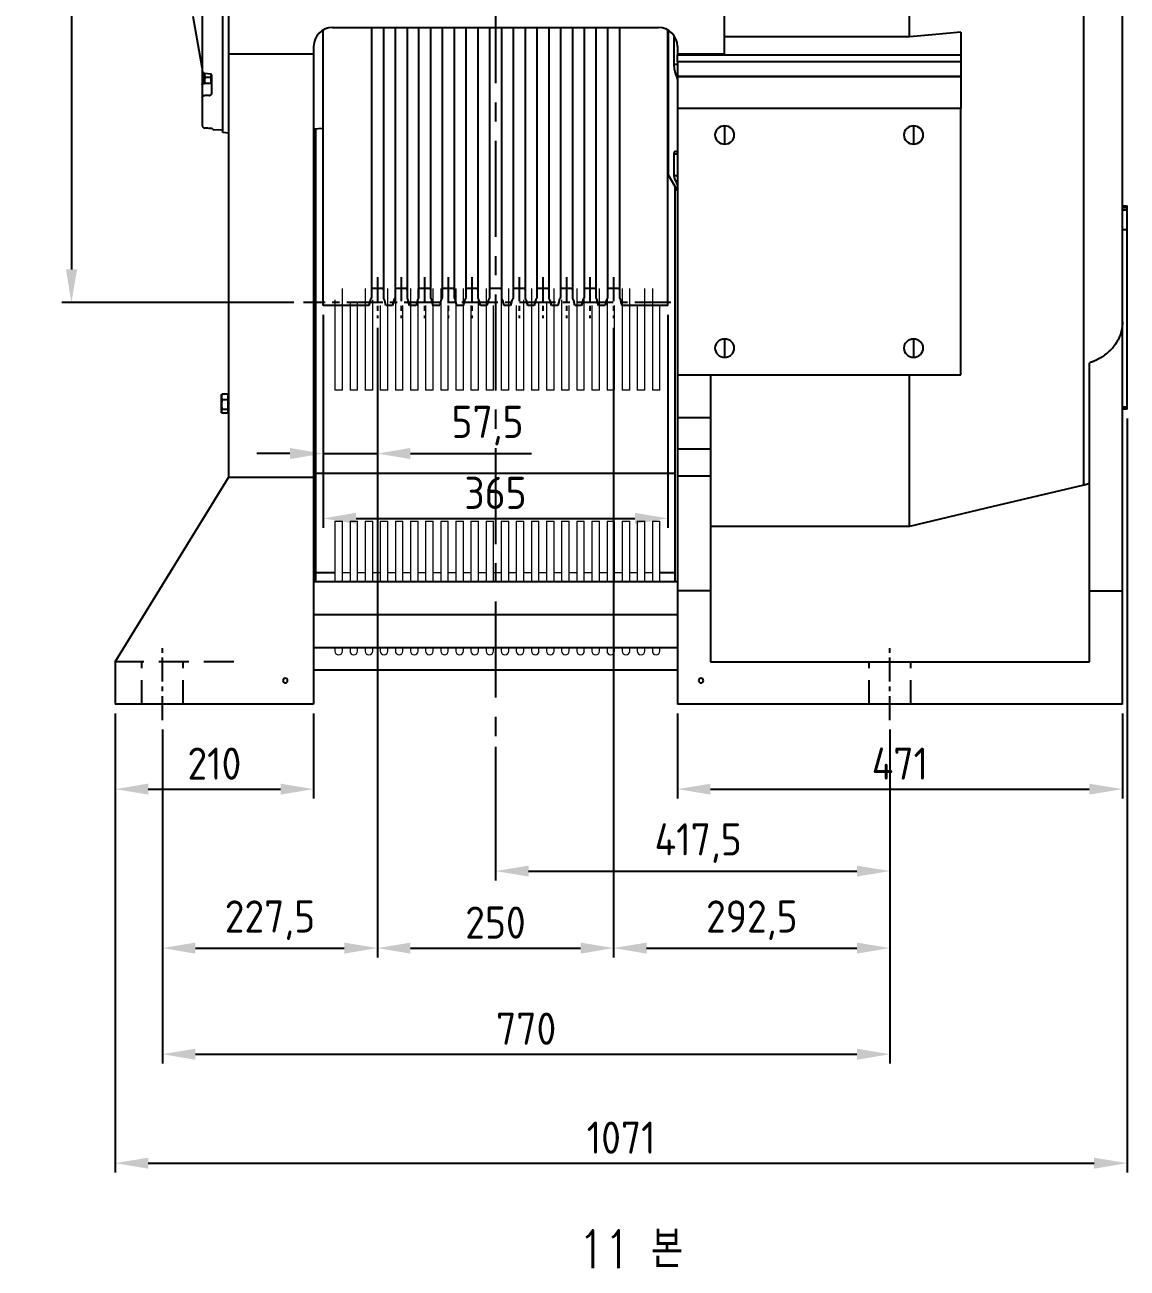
# Model space of a CAD drawing. Header units: millimetres. Extents: x -13 to 15102, y -1400 to 6249.
# Drawn here: x 13862 to 15028, y 342 to 1658 of the extents above; entities that cross this region are included whole.
import ezdxf

# ---------------------------------------------------------------- set-up
doc = ezdxf.new("R2010")
doc.units = ezdxf.units.MM
doc.header["$LTSCALE"] = 2
for name, pattern in [('CENTER', [10.16, 6.35, -1.27, 1.27, -1.27]), ('CENTER8', [6.35, 3.96875, -0.79375, 0.79375, -0.79375]), ('DASHED', [0.75, 0.5, -0.25]), ('HIDDEN2', [4.7625, 3.175, -1.5875])]:
    doc.linetypes.add(name, pattern=pattern)
for name, color, linetype in [('1轮廓实线层', 7, 'Continuous'), ('3中心线层', 1, 'CENTER8'), ('4虚线层', 6, 'DASHED')]:
    doc.layers.add(name, color=color, linetype=linetype)
doc.styles.add('ROMANS', font='romans.shx', dxfattribs={"width": 0.8, "height": 3})
doc.styles.get("Standard").update_dxf_attribs({"font": 'isocp.shx', "height": 34, "bigfont": 'whgtxt.shx'})
doc.dimstyles.new('ISO-25', dxfattribs={"dimtxt": 34, "dimasz": 35, "dimexe": 10, "dimexo": 10, "dimgap": 10, "dimtad": 1, "dimdec": 4, "dimtxsty": 'Standard', "dimcen": 2.5, "dimclrd": 3, "dimclre": 3, "dimclrt": 2, "dimadec": 1, "dimazin": 2, "dimtfac": 1, "dimtdec": 4, "dimtmove": 0, "dimatfit": 3, "dimfxl": 1, "dimarcsym": 0})

# ---------------------------------------------------------------- blocks, each defined once
blk = doc.blocks.new('*D4869')
at = {"color": 3, "lineweight": -2}
for p, q in [((14552.2, 929.1), (14552.2, 839.2)), ((15023.2, 929.1), (15023.2, 839.2)), ((14587.2, 849.2), (14988.2, 849.2))]:
    blk.add_line(p, q, dxfattribs=at)
at = {"color": 3}
for points in [[(14587.2, 855), (14587.2, 843.4), (14552.2, 849.2)], [(14988.2, 843.4), (14988.2, 855), (15023.2, 849.2)]]:
    blk.add_solid(points, dxfattribs=at)
at = {"layer": 'Defpoints', "color": 0}
for p in [(14552.2, 939.1), (15023.2, 939.1), (15023.2, 849.2)]:
    blk.add_point(p, dxfattribs=at)
at = {"color": 2, "insert": (14787.7, 876.2), "char_height": 34, "attachment_point": 5}
blk.add_mtext('471', dxfattribs=at)
blk = doc.blocks.new('*D4870')
at = {"color": 3, "lineweight": -2}
for p, q in [((14777.2, 912.3), (14777.2, 752.5)), ((14359.7, 894), (14359.7, 752.5)), ((14394.7, 762.5), (14742.2, 762.5))]:
    blk.add_line(p, q, dxfattribs=at)
at = {"color": 3}
for points in [[(14394.7, 768.3), (14394.7, 756.7), (14359.7, 762.5)], [(14742.2, 756.7), (14742.2, 768.3), (14777.2, 762.5)]]:
    blk.add_solid(points, dxfattribs=at)
at = {"layer": 'Defpoints', "color": 0}
for p in [(14777.2, 922.3), (14359.7, 904), (14777.2, 762.5)]:
    blk.add_point(p, dxfattribs=at)
at = {"color": 2, "insert": (14574.2, 792.1), "char_height": 34, "attachment_point": 5}
blk.add_mtext('417,5', dxfattribs=at)
blk = doc.blocks.new('*D4871')
at = {"color": 3, "lineweight": -2}
for p, q in [((13957.2, 929.1), (13957.2, 839.2)), ((14167.2, 929.1), (14167.2, 839.2)), ((13992.2, 849.2), (14132.2, 849.2))]:
    blk.add_line(p, q, dxfattribs=at)
at = {"color": 3}
for points in [[(13992.2, 855), (13992.2, 843.4), (13957.2, 849.2)], [(14132.2, 843.4), (14132.2, 855), (14167.2, 849.2)]]:
    blk.add_solid(points, dxfattribs=at)
at = {"layer": 'Defpoints', "color": 0}
for p in [(13957.2, 939.1), (14167.2, 939.1), (14167.2, 849.2)]:
    blk.add_point(p, dxfattribs=at)
at = {"color": 2, "insert": (14062.2, 876.2), "char_height": 34, "attachment_point": 5}
blk.add_mtext('210', dxfattribs=at)
blk = doc.blocks.new('*D4872')
at = {"color": 3, "lineweight": -2}
for p, q in [((14007.2, 912.3), (14007.2, 558.7)), ((14777.2, 912.3), (14777.2, 558.7)), ((14042.2, 568.7), (14742.2, 568.7))]:
    blk.add_line(p, q, dxfattribs=at)
at = {"color": 3}
for points in [[(14042.2, 574.5), (14042.2, 562.8), (14007.2, 568.7)], [(14742.2, 562.8), (14742.2, 574.5), (14777.2, 568.7)]]:
    blk.add_solid(points, dxfattribs=at)
at = {"layer": 'Defpoints', "color": 0}
for p in [(14007.2, 922.3), (14777.2, 922.3), (14777.2, 568.7)]:
    blk.add_point(p, dxfattribs=at)
at = {"color": 2, "insert": (14392.2, 595.7), "char_height": 34, "attachment_point": 5}
blk.add_mtext('770', dxfattribs=at)
blk = doc.blocks.new('*D4873')
at = {"color": 3, "lineweight": -2}
for p, q in [((15028.2, 1241.3), (15028.2, 443.4)), ((13957.2, 929.1), (13957.2, 443.4)), ((13992.2, 453.4), (14993.2, 453.4))]:
    blk.add_line(p, q, dxfattribs=at)
at = {"color": 3}
for points in [[(13992.2, 459.2), (13992.2, 447.5), (13957.2, 453.4)], [(14993.2, 447.5), (14993.2, 459.2), (15028.2, 453.4)]]:
    blk.add_solid(points, dxfattribs=at)
at = {"layer": 'Defpoints', "color": 0}
for p in [(15028.2, 1251.3), (13957.2, 939.1), (15028.2, 453.4)]:
    blk.add_point(p, dxfattribs=at)
at = {"color": 2, "insert": (14492.7, 480.4), "char_height": 34, "attachment_point": 5}
blk.add_mtext('1071', dxfattribs=at)
blk = doc.blocks.new('*D4874')
at = {"color": 3, "lineweight": -2}
for p, q in [((14146.3, 2114.1), (13900.9, 2114.1)), ((13910.9, 2079.1), (13910.9, 1399.1)), ((14146.3, 1364.1), (13900.9, 1364.1))]:
    blk.add_line(p, q, dxfattribs=at)
at = {"color": 3}
for points in [[(13916.8, 2079.1), (13905.1, 2079.1), (13910.9, 2114.1)], [(13905.1, 1399.1), (13916.8, 1399.1), (13910.9, 1364.1)]]:
    blk.add_solid(points, dxfattribs=at)
at = {"layer": 'Defpoints', "color": 0}
for p in [(14156.3, 2114.1), (13910.9, 1364.1), (14156.3, 1364.1)]:
    blk.add_point(p, dxfattribs=at)
at = {"color": 2, "insert": (13883.9, 1739.1), "char_height": 34, "attachment_point": 5, "rotation": 90}
blk.add_mtext('%%c750', dxfattribs=at)
blk = doc.blocks.new('*D4875')
at = {"color": 3, "lineweight": -2}
for p, q in [((14177.2, 1351.1), (14177.2, 1125.7)), ((14542.2, 1351.1), (14542.2, 1125.7)), ((14212.2, 1135.7), (14507.2, 1135.7))]:
    blk.add_line(p, q, dxfattribs=at)
at = {"color": 3}
for points in [[(14212.2, 1141.6), (14212.2, 1129.9), (14177.2, 1135.7)], [(14507.2, 1129.9), (14507.2, 1141.6), (14542.2, 1135.7)]]:
    blk.add_solid(points, dxfattribs=at)
at = {"layer": 'Defpoints', "color": 0}
for p in [(14177.2, 1361.1), (14542.2, 1361.1), (14542.2, 1135.7)]:
    blk.add_point(p, dxfattribs=at)
at = {"color": 2, "insert": (14359.7, 1162.7), "char_height": 34, "attachment_point": 5}
blk.add_mtext('365', dxfattribs=at)
blk = doc.blocks.new('*D4876')
at = {"color": 3, "lineweight": -2}
for p, q in [((14177.2, 1351.1), (14177.2, 1194.3)), ((14234.7, 1337.5), (14234.7, 1194.3)), ((14142.2, 1204.3), (14107.2, 1204.3)), ((14177.2, 1204.3), (14234.7, 1204.3)), ((14269.7, 1204.3), (14397.8, 1204.3))]:
    blk.add_line(p, q, dxfattribs=at)
at = {"color": 3}
for points in [[(14142.2, 1198.5), (14142.2, 1210.2), (14177.2, 1204.3)], [(14269.7, 1210.2), (14269.7, 1198.5), (14234.7, 1204.3)]]:
    blk.add_solid(points, dxfattribs=at)
at = {"layer": 'Defpoints', "color": 0}
for p in [(14177.2, 1361.1), (14234.7, 1347.5), (14234.7, 1204.3)]:
    blk.add_point(p, dxfattribs=at)
at = {"color": 2, "insert": (14351.3, 1233.9), "char_height": 34, "attachment_point": 5}
blk.add_mtext('57,5', dxfattribs=at)
blk = doc.blocks.new('*D4877')
at = {"color": 3, "lineweight": -2}
for p, q in [((14234.7, 1337.5), (14234.7, 671)), ((14007.2, 912.3), (14007.2, 671)), ((14042.2, 681), (14199.7, 681))]:
    blk.add_line(p, q, dxfattribs=at)
at = {"color": 3}
for points in [[(14042.2, 686.8), (14042.2, 675.1), (14007.2, 681)], [(14199.7, 675.1), (14199.7, 686.8), (14234.7, 681)]]:
    blk.add_solid(points, dxfattribs=at)
at = {"layer": 'Defpoints', "color": 0}
for p in [(14234.7, 1347.5), (14007.2, 922.3), (14234.7, 681)]:
    blk.add_point(p, dxfattribs=at)
at = {"color": 2, "insert": (14121, 710.5), "char_height": 34, "attachment_point": 5}
blk.add_mtext('227,5', dxfattribs=at)
blk = doc.blocks.new('*D4878')
at = {"color": 3, "lineweight": -2}
for p, q in [((14234.7, 1337.5), (14234.7, 671)), ((14484.7, 1337.5), (14484.7, 671)), ((14269.7, 681), (14449.7, 681))]:
    blk.add_line(p, q, dxfattribs=at)
at = {"color": 3}
for points in [[(14269.7, 686.8), (14269.7, 675.1), (14234.7, 681)], [(14449.7, 675.1), (14449.7, 686.8), (14484.7, 681)]]:
    blk.add_solid(points, dxfattribs=at)
at = {"layer": 'Defpoints', "color": 0}
for p in [(14234.7, 1347.5), (14484.7, 1347.5), (14484.7, 681)]:
    blk.add_point(p, dxfattribs=at)
at = {"color": 2, "insert": (14359.7, 708), "char_height": 34, "attachment_point": 5}
blk.add_mtext('250', dxfattribs=at)
blk = doc.blocks.new('*D4879')
at = {"color": 3, "lineweight": -2}
for p, q in [((14484.7, 1337.5), (14484.7, 671)), ((14777.2, 912.3), (14777.2, 671)), ((14519.7, 681), (14742.2, 681))]:
    blk.add_line(p, q, dxfattribs=at)
at = {"color": 3}
for points in [[(14519.7, 686.8), (14519.7, 675.1), (14484.7, 681)], [(14742.2, 675.1), (14742.2, 686.8), (14777.2, 681)]]:
    blk.add_solid(points, dxfattribs=at)
at = {"layer": 'Defpoints', "color": 0}
for p in [(14484.7, 1347.5), (14777.2, 922.3), (14777.2, 681)]:
    blk.add_point(p, dxfattribs=at)
at = {"color": 2, "insert": (14631, 710.5), "char_height": 34, "attachment_point": 5}
blk.add_mtext('292,5', dxfattribs=at)

msp = doc.modelspace()

# ---------------------------------------------------------------- linework, layer by layer
at = {"color": 1, "linetype": 'CENTER', "ltscale": 2}
for p, q in [((14234.74038, 1390.94916), (14234.74038, 1347.48528)), ((14259.74038, 1390.94916), (14259.74038, 1347.48528)), ((14284.74039, 1390.94916), (14284.74039, 1347.48528)), ((14309.74036, 1390.94916), (14309.74036, 1347.48528)), ((14334.74037, 1390.94916), (14334.74037, 1347.48528)), ((14384.74038, 1390.94916), (14384.74038, 1347.48528)), ((14409.74039, 1390.94916), (14409.74039, 1347.48528)), ((14434.74036, 1390.94916), (14434.74036, 1347.48528)), ((14459.74037, 1390.94916), (14459.74037, 1347.48528)), ((14484.74038, 1390.94916), (14484.74038, 1347.48528))]:
    msp.add_line(p, q, dxfattribs=at)
at = {"layer": '1轮廓实线层'}
for p, q in [((14077.24038, 1852.85468), (14077.24038, 1627.02177)), ((14602.24035, 1627.02177), (14602.24035, 1851.0843)), ((14049.19478, 1739.05303), (14049.19478, 1612.89591)), ((14797.83928, 1645.27886), (14797.83928, 1739.05303)), ((14982.44882, 1170.79355), (14982.44882, 1739.05303)), ((15023.24036, 1343.29488), (15023.24036, 1739.05303)), ((14071.24034, 1544.05304), (14071.24034, 1729.59228)), ((14049.24038, 1685.10601), (14049.24038, 1609.49311)), ((14049.19478, 1612.89591), (14039.65846, 1666.97908)), ((14187.24033, 1655.20192), (14532.24036, 1655.20192)), ((14542.81026, 1499.05304), (14542.81026, 1652.18064)), ((14548.49714, 1646.85166), (14548.49714, 1616.34379)), ((14797.83928, 1645.27886), (14602.24035, 1645.27886)), ((14852.24035, 1650.37444), (14852.24035, 1626.22798)), ((14167.24035, 1635.20191), (14167.24035, 1627.02177)), ((14552.24037, 1635.20191), (14552.24037, 1627.02177)), ((14167.24035, 1627.02177), (14077.24038, 1627.02177)), ((14077.24038, 1627.02177), (14077.24038, 1179.05303)), ((14167.24035, 1627.02177), (14167.24035, 1179.05303)), ((14602.24035, 1627.02177), (14552.24037, 1627.02177)), ((14552.24037, 1627.02177), (14552.24037, 1626.22798)), ((14552.24037, 1626.22798), (14852.24035, 1626.22798)), ((14552.24037, 1618.70354), (14552.24037, 1626.22798)), ((14852.24035, 1618.70354), (14552.24037, 1618.70354)), ((14552.24037, 1618.70354), (14552.24037, 1603.31263)), ((14852.24035, 1626.22798), (14852.24035, 1618.70354)), ((14852.24035, 1618.70354), (14852.24035, 1603.31263)), ((14049.24038, 1609.49311), (14049.24038, 1594.41525)), ((14051.56037, 1599.11612), (14051.56037, 1606.57119)), ((14051.62957, 1606.6057), (14052.0595, 1602.23555)), ((14058.10592, 1605.92637), (14051.95811, 1606.50641)), ((14058.64033, 1602.23555), (14058.64033, 1605.65998)), ((14548.49714, 1616.34379), (14552.24037, 1616.34379)), ((14049.24038, 1594.41525), (14049.24038, 1581.54384)), ((14052.0595, 1602.23555), (14051.56037, 1599.11612)), ((14051.56037, 1599.11612), (14052.0595, 1595.99668)), ((14051.56037, 1597.27932), (14051.56037, 1599.11612)), ((14051.83628, 1596.52125), (14051.56037, 1597.27932)), ((14052.0595, 1595.99668), (14051.91794, 1596.55098)), ((14058.64033, 1602.23555), (14052.0595, 1602.23555)), ((14058.64033, 1595.99668), (14052.0595, 1595.99668)), ((14058.64033, 1599.69077), (14058.64033, 1602.23555)), ((14058.64033, 1598.54146), (14058.64033, 1599.69077)), ((14058.64033, 1595.99668), (14058.64033, 1598.54146)), ((14059.24037, 1597.82932), (14058.64033, 1597.22932)), ((14059.19203, 1605.03008), (14059.24037, 1604.63222)), ((14059.24037, 1604.63222), (14059.24037, 1585.02853)), ((14852.24035, 1603.31263), (14552.24037, 1603.31263)), ((14552.24037, 1603.31263), (14552.24037, 1603.14161)), ((14852.24035, 1603.14161), (14552.24037, 1603.14161)), ((14552.24037, 1603.14161), (14552.24037, 1569.62364)), ((14852.24035, 1603.14161), (14852.24035, 1603.31263)), ((14852.24035, 1603.14161), (14852.24035, 1569.62364)), ((14049.24038, 1581.54384), (14049.24038, 1551.68197)), ((14852.24035, 1569.62364), (14552.24037, 1569.62364)), ((14552.24037, 1569.62364), (14552.24037, 1287.71587)), ((14852.24035, 1287.71587), (14852.24035, 1569.62364)), ((14052.07977, 1548.68627), (14052.10951, 1548.70481)), ((14071.1095, 1546.5982), (14062.1095, 1546.99115)), ((14077.24038, 1543.5281), (14071.24034, 1544.05304)), ((14177.24034, 1548.16428), (14167.24035, 1547.72768)), ((14602.24035, 1551.06472), (14602.24035, 1531.80102)), ((14802.24036, 1551.06472), (14802.24036, 1531.80102)), ((14548.49714, 1521.41238), (14548.49714, 1498.38931)), ((14548.49714, 1521.41238), (14552.24037, 1521.41238)), ((14542.81026, 1499.05304), (14542.24035, 1499.93064)), ((14552.24037, 1482.71965), (14542.81026, 1499.05304)), ((14548.49714, 1498.38931), (14552.24037, 1498.38931)), ((14549.74034, 1183.19668), (14549.74034, 1487.04975)), ((15023.24036, 1466.31329), (15028.24036, 1466.31329)), ((15028.24036, 1464.30366), (15023.24036, 1464.30366)), ((15028.24036, 1461.80274), (15023.24036, 1461.80274)), ((15028.24036, 1464.30366), (15028.24036, 1466.31329)), ((15028.24036, 1461.80274), (15028.24036, 1464.30366)), ((15028.24036, 1440.96383), (15028.24036, 1461.80274)), ((15028.24036, 1440.96383), (15023.24036, 1440.96383)), ((15028.24036, 1253.55866), (15028.24036, 1440.96383)), ((15023.24036, 1059.05302), (15023.24036, 1343.29488)), ((14602.24035, 1325.53848), (14602.24035, 1306.27479)), ((14802.24036, 1325.53848), (14802.24036, 1306.27479)), ((14988.24036, 1059.05302), (14988.24036, 1300.19214)), ((14552.24037, 1287.71587), (14852.24035, 1287.71587)), ((14552.24037, 1287.71587), (14552.24037, 1242.03136)), ((14587.24037, 1287.71587), (14587.24037, 1242.03136)), ((14797.83928, 1127.19061), (14797.83928, 1287.71587)), ((14070.05951, 1267.30981), (14069.56038, 1264.1977)), ((14069.56038, 1266.02476), (14069.83879, 1266.78976)), ((14069.56038, 1264.1977), (14069.56038, 1266.02476)), ((14069.56038, 1264.1977), (14070.05951, 1261.08559)), ((14069.56038, 1256.01058), (14069.56038, 1264.1977)), ((14069.9198, 1266.76028), (14070.05951, 1267.30981)), ((14076.64034, 1267.30981), (14070.05951, 1267.30981)), ((14076.64034, 1264.77101), (14076.64034, 1267.30981)), ((14076.64034, 1266.07477), (14077.24038, 1265.47476)), ((14076.64034, 1263.62439), (14076.64034, 1264.77101)), ((14076.64034, 1261.08559), (14076.64034, 1263.62439)), ((14070.05951, 1261.08559), (14069.56038, 1256.01058)), ((14069.56038, 1256.01058), (14070.05951, 1250.93555)), ((14069.56038, 1248.97265), (14069.56038, 1256.01058)), ((14069.56038, 1251.76944), (14069.88451, 1249.1306)), ((14070.05951, 1250.93555), (14069.56038, 1248.97265)), ((14076.64034, 1261.08559), (14070.05951, 1261.08559)), ((14076.64034, 1250.93555), (14070.05951, 1250.93555)), ((14076.64034, 1256.94548), (14076.64034, 1261.08559)), ((14076.64034, 1255.07565), (14076.64034, 1256.94548)), ((14076.64034, 1250.93555), (14076.64034, 1255.07565)), ((14076.64034, 1249.33424), (14076.64034, 1250.93555)), ((15028.24036, 1253.55866), (15023.24036, 1253.55866)), ((15028.24036, 1251.34145), (15023.24036, 1251.34145)), ((15028.24036, 1251.34145), (15028.24036, 1253.55866)), ((14069.56038, 1248.97265), (14070.05951, 1247.00972)), ((14069.56038, 1248.97265), (14069.56038, 1248.29476)), ((14069.83879, 1247.52977), (14069.56038, 1248.29476)), ((14076.64034, 1247.00972), (14070.05951, 1247.00972)), ((14077.24038, 1248.84476), (14076.64034, 1248.24475)), ((14076.64034, 1247.00972), (14076.64034, 1248.61102)), ((14077.24038, 1249.48057), (14076.69035, 1248.97265)), ((14587.24037, 1242.03136), (14552.24037, 1242.03136)), ((14552.24037, 1242.03136), (14552.24037, 1209.116)), ((14587.24037, 1242.03136), (14587.24037, 1209.116)), ((14587.24037, 1209.116), (14552.24037, 1209.116)), ((14552.24037, 1209.116), (14552.24037, 1180.43717)), ((14587.24037, 1209.116), (14587.24037, 1180.43717)), ((13957.24037, 984.05304), (14077.24038, 1179.05303)), ((14167.24035, 1179.05303), (14077.24038, 1179.05303)), ((14167.24035, 1179.05303), (14167.24035, 939.05302)), ((14587.24037, 1180.43717), (14552.24037, 1180.43717)), ((14552.24037, 1180.43717), (14552.24037, 1059.05302)), ((14587.24037, 1180.43717), (14587.24037, 1059.05302)), ((14797.83928, 1127.19061), (14587.24037, 1127.19061)), ((14587.24037, 1059.05302), (14552.24037, 1059.05302)), ((14552.24037, 1059.05302), (14552.24037, 939.05302)), ((14587.24037, 1059.05302), (14587.24037, 984.05304)), ((14988.24036, 1059.05302), (15023.24036, 1059.05302)), ((14988.24036, 984.05304), (14988.24036, 1059.05302)), ((15023.24036, 939.05302), (15023.24036, 1059.05302)), ((14167.24035, 1034.05305), (14552.24037, 1034.05305)), ((14167.24035, 999.05302), (14552.24037, 999.05302)), ((13957.24037, 984.05304), (13957.24037, 939.05302)), ((14552.24037, 975.20193), (14167.24035, 975.20193)), ((14587.24037, 984.05304), (14988.24036, 984.05304)), ((14167.24035, 939.05302), (13957.24037, 939.05302)), ((15023.24036, 939.05302), (14552.24037, 939.05302))]:
    msp.add_line(p, q, dxfattribs=at)
at = {"layer": '1轮廓实线层', "color": 4}
for p, q in [((14177.24034, 1361.05304), (14177.24034, 1652.52243)), ((14228.39355, 1655.07126), (14228.39355, 1368.92312)), ((14241.08719, 1655.24244), (14241.08719, 1368.92312)), ((14253.39353, 1655.20192), (14253.39353, 1368.92312)), ((14266.08717, 1655.20192), (14266.08717, 1368.92312)), ((14278.39356, 1655.20192), (14278.39356, 1368.92312)), ((14291.08721, 1655.20192), (14291.08721, 1368.92312)), ((14303.39354, 1655.20192), (14303.39354, 1368.92312)), ((14316.08718, 1655.20192), (14316.08718, 1368.92312)), ((14328.39357, 1655.20192), (14328.39357, 1368.92312)), ((14341.08722, 1655.20192), (14341.08722, 1368.92312)), ((14353.39355, 1655.20192), (14353.39355, 1368.92312)), ((14366.08719, 1655.20192), (14366.08719, 1368.92312)), ((14378.39353, 1655.20192), (14378.39353, 1368.92312)), ((14391.08717, 1655.20192), (14391.08717, 1368.92312)), ((14403.39356, 1655.20192), (14403.39356, 1368.92312)), ((14416.08721, 1655.20192), (14416.08721, 1368.92312)), ((14428.39354, 1655.20192), (14428.39354, 1368.92312)), ((14441.08718, 1655.20192), (14441.08718, 1368.92312)), ((14453.39357, 1655.20192), (14453.39357, 1368.92312)), ((14466.08722, 1655.20192), (14466.08722, 1368.92312)), ((14478.39355, 1655.20192), (14478.39355, 1368.92312)), ((14491.08719, 1655.20192), (14491.08719, 1368.92312)), ((14542.24035, 1361.05304), (14542.24035, 1652.52243)), ((14240.08721, 1379.05302), (14229.39354, 1379.05302)), ((14265.08718, 1379.05302), (14254.39357, 1379.05302)), ((14290.08722, 1379.05302), (14279.39355, 1379.05302)), ((14315.08719, 1379.05302), (14304.39353, 1379.05302)), ((14340.08717, 1379.05302), (14329.39356, 1379.05302)), ((14365.08721, 1379.05302), (14354.39354, 1379.05302)), ((14390.08718, 1379.05302), (14379.39357, 1379.05302)), ((14415.08722, 1379.05302), (14404.39355, 1379.05302)), ((14440.08719, 1379.05302), (14429.39353, 1379.05302)), ((14465.08717, 1379.05302), (14454.39356, 1379.05302)), ((14490.08721, 1379.05302), (14479.39354, 1379.05302)), ((14225.6543, 1361.05304), (14177.24034, 1361.05304)), ((14227.01299, 1366.12358), (14225.6543, 1361.05304)), ((14243.82644, 1361.05304), (14242.46776, 1366.12358)), ((14250.65434, 1361.05304), (14243.82644, 1361.05304)), ((14252.01296, 1366.12358), (14250.65434, 1361.05304)), ((14268.82642, 1361.05304), (14267.46779, 1366.12358)), ((14275.65431, 1361.05304), (14268.82642, 1361.05304)), ((14277.01294, 1366.12358), (14275.65431, 1361.05304)), ((14293.82646, 1361.05304), (14292.46777, 1366.12358)), ((14300.65429, 1361.05304), (14293.82646, 1361.05304)), ((14302.01298, 1366.12358), (14300.65429, 1361.05304)), ((14318.82643, 1361.05304), (14317.4678, 1366.12358)), ((14325.65432, 1361.05304), (14318.82643, 1361.05304)), ((14327.01295, 1366.12358), (14325.65432, 1361.05304)), ((14343.82641, 1361.05304), (14342.46778, 1366.12358)), ((14350.6543, 1361.05304), (14343.82641, 1361.05304)), ((14352.01299, 1366.12358), (14350.6543, 1361.05304)), ((14368.82644, 1361.05304), (14367.46776, 1366.12358)), ((14375.65434, 1361.05304), (14368.82644, 1361.05304)), ((14377.01296, 1366.12358), (14375.65434, 1361.05304)), ((14393.82642, 1361.05304), (14392.46779, 1366.12358)), ((14400.65431, 1361.05304), (14393.82642, 1361.05304)), ((14402.01294, 1366.12358), (14400.65431, 1361.05304)), ((14418.82646, 1361.05304), (14417.46777, 1366.12358)), ((14425.65429, 1361.05304), (14418.82646, 1361.05304)), ((14427.01298, 1366.12358), (14425.65429, 1361.05304)), ((14443.82643, 1361.05304), (14442.4678, 1366.12358)), ((14450.65432, 1361.05304), (14443.82643, 1361.05304)), ((14452.01295, 1366.12358), (14450.65432, 1361.05304)), ((14468.82641, 1361.05304), (14467.46778, 1366.12358)), ((14475.6543, 1361.05304), (14468.82641, 1361.05304)), ((14477.01299, 1366.12358), (14475.6543, 1361.05304)), ((14493.82644, 1361.05304), (14492.46776, 1366.12358)), ((14531.32641, 1361.05304), (14493.82644, 1361.05304)), ((14542.24035, 1361.05304), (14531.32641, 1361.05304))]:
    msp.add_line(p, q, dxfattribs=at)
at = {"layer": '1轮廓实线层', "color": 5}
for p, q in [((14169.74035, 1183.19668), (14169.74035, 1547.83683)), ((14549.74034, 1183.19668), (14169.74035, 1183.19668)), ((14169.74035, 1078.09689), (14169.74035, 1183.19668)), ((14549.74034, 1078.09689), (14549.74034, 1183.19668)), ((14189.74033, 1078.09689), (14169.74035, 1078.09689)), ((14169.74035, 1069.05301), (14169.74035, 1078.09689)), ((14549.74034, 1078.09689), (14533.74037, 1078.09689)), ((14549.74034, 1069.05301), (14549.74034, 1078.09689))]:
    msp.add_line(p, q, dxfattribs=at)
at = {"layer": '1轮廓实线层', "color": 5, "lineweight": 13}
for p, q in [((14197.74035, 1271.34036), (14197.74035, 1379.05302)), ((14221.74034, 1379.05302), (14221.74034, 1271.34036)), ((14245.74038, 1271.34036), (14245.74038, 1379.05302)), ((14253.74034, 1368.71671), (14253.74034, 1271.34036)), ((14269.74037, 1379.05302), (14269.74037, 1271.34036)), ((14277.74033, 1271.34036), (14277.74033, 1379.04125)), ((14293.74036, 1271.34036), (14293.74036, 1379.05302)), ((14301.74038, 1379.05302), (14301.74038, 1271.34036)), ((14317.74035, 1379.05302), (14317.74035, 1271.34036)), ((14325.74037, 1271.34036), (14325.74037, 1379.05302)), ((14341.74034, 1271.34036), (14341.74034, 1379.04125)), ((14349.74036, 1379.05302), (14349.74036, 1271.34036)), ((14365.74033, 1368.71671), (14365.74033, 1271.34036)), ((14373.74035, 1271.34036), (14373.74035, 1379.05302)), ((14397.74033, 1379.05302), (14397.74033, 1271.34036)), ((14421.74038, 1271.34036), (14421.74038, 1379.05302)), ((14445.74037, 1379.05302), (14445.74037, 1271.34036)), ((14453.74033, 1271.34036), (14453.74033, 1368.71671)), ((14469.74036, 1271.34036), (14469.74036, 1379.05302)), ((14477.74038, 1379.04125), (14477.74038, 1271.34036)), ((14493.74035, 1379.05302), (14493.74035, 1271.34036)), ((14501.74037, 1271.34036), (14501.74037, 1379.05302)), ((14517.74034, 1271.34036), (14517.74034, 1379.05302)), ((14525.74036, 1379.05302), (14525.74036, 1271.34036)), ((14189.74033, 1366.83693), (14189.74033, 1271.34036)), ((14205.74036, 1363.24023), (14205.74036, 1271.34036)), ((14213.74038, 1271.34036), (14213.74038, 1363.24023)), ((14229.74035, 1271.34036), (14229.74035, 1366.83693)), ((14237.74037, 1361.05304), (14237.74037, 1271.34036)), ((14261.74036, 1271.34036), (14261.74036, 1361.05304)), ((14285.74035, 1361.05304), (14285.74035, 1271.34036)), ((14309.74034, 1271.34036), (14309.74034, 1361.05304)), ((14333.74038, 1361.05304), (14333.74038, 1271.34036)), ((14357.74037, 1271.34036), (14357.74037, 1361.05304)), ((14381.74036, 1361.05304), (14381.74036, 1271.34036)), ((14389.74038, 1271.34036), (14389.74038, 1366.83693)), ((14405.74035, 1271.34036), (14405.74035, 1363.24023)), ((14413.74037, 1363.24023), (14413.74037, 1271.34036)), ((14429.74034, 1366.83693), (14429.74034, 1271.34036)), ((14437.74036, 1271.34036), (14437.74036, 1361.05304)), ((14461.74035, 1361.05304), (14461.74035, 1271.34036)), ((14485.74033, 1271.34036), (14485.74033, 1361.05304)), ((14509.74038, 1361.05304), (14509.74038, 1271.34036)), ((14533.74037, 1271.34036), (14533.74037, 1361.05304)), ((14197.74035, 1271.34036), (14189.74033, 1271.34036)), ((14213.74038, 1271.34036), (14205.74036, 1271.34036)), ((14229.74035, 1271.34036), (14221.74034, 1271.34036)), ((14245.74038, 1271.34036), (14237.74037, 1271.34036)), ((14261.74036, 1271.34036), (14253.74034, 1271.34036)), ((14277.74033, 1271.34036), (14269.74037, 1271.34036)), ((14293.74036, 1271.34036), (14285.74035, 1271.34036)), ((14309.74034, 1271.34036), (14301.74038, 1271.34036)), ((14325.74037, 1271.34036), (14317.74035, 1271.34036)), ((14341.74034, 1271.34036), (14333.74038, 1271.34036)), ((14357.74037, 1271.34036), (14349.74036, 1271.34036)), ((14373.74035, 1271.34036), (14365.74033, 1271.34036)), ((14389.74038, 1271.34036), (14381.74036, 1271.34036)), ((14405.74035, 1271.34036), (14397.74033, 1271.34036)), ((14421.74038, 1271.34036), (14413.74037, 1271.34036)), ((14437.74036, 1271.34036), (14429.74034, 1271.34036)), ((14453.74033, 1271.34036), (14445.74037, 1271.34036)), ((14469.74036, 1271.34036), (14461.74035, 1271.34036)), ((14485.74033, 1271.34036), (14477.74038, 1271.34036)), ((14501.74037, 1271.34036), (14493.74035, 1271.34036)), ((14517.74034, 1271.34036), (14509.74038, 1271.34036)), ((14533.74037, 1271.34036), (14525.74036, 1271.34036)), ((14189.74033, 1132.68526), (14189.74033, 1078.09689)), ((14189.74033, 1132.68526), (14197.74035, 1132.68526)), ((14197.74035, 1078.09689), (14197.74035, 1132.68526)), ((14205.74036, 1132.68526), (14205.74036, 1078.09689)), ((14205.74036, 1132.68526), (14213.74038, 1132.68526)), ((14213.74038, 1078.09689), (14213.74038, 1132.68526)), ((14221.74034, 1132.68526), (14221.74034, 1078.09689)), ((14221.74034, 1132.68526), (14229.74035, 1132.68526)), ((14229.74035, 1078.09689), (14229.74035, 1132.68526)), ((14237.74037, 1132.68526), (14237.74037, 1078.09689)), ((14237.74037, 1132.68526), (14245.74038, 1132.68526)), ((14245.74038, 1078.09689), (14245.74038, 1132.68526)), ((14253.74034, 1132.68526), (14253.74034, 1078.09689)), ((14253.74034, 1132.68526), (14261.74036, 1132.68526)), ((14261.74036, 1078.09689), (14261.74036, 1132.68526)), ((14269.74037, 1132.68526), (14269.74037, 1078.09689)), ((14269.74037, 1132.68526), (14277.74033, 1132.68526)), ((14277.74033, 1078.09689), (14277.74033, 1132.68526)), ((14285.74035, 1132.68526), (14285.74035, 1078.09689)), ((14285.74035, 1132.68526), (14293.74036, 1132.68526)), ((14293.74036, 1078.09689), (14293.74036, 1132.68526)), ((14301.74038, 1132.68526), (14301.74038, 1078.09689)), ((14301.74038, 1132.68526), (14309.74034, 1132.68526)), ((14309.74034, 1078.09689), (14309.74034, 1132.68526)), ((14317.74035, 1132.68526), (14317.74035, 1078.09689)), ((14317.74035, 1132.68526), (14325.74037, 1132.68526)), ((14325.74037, 1078.09689), (14325.74037, 1132.68526)), ((14333.74038, 1132.68526), (14333.74038, 1078.09689)), ((14333.74038, 1132.68526), (14341.74034, 1132.68526)), ((14341.74034, 1078.09689), (14341.74034, 1132.68526)), ((14349.74036, 1132.68526), (14349.74036, 1078.09689)), ((14349.74036, 1132.68526), (14357.74037, 1132.68526)), ((14357.74037, 1078.09689), (14357.74037, 1132.68526)), ((14365.74033, 1132.68526), (14365.74033, 1078.09689)), ((14365.74033, 1132.68526), (14373.74035, 1132.68526)), ((14373.74035, 1078.09689), (14373.74035, 1132.68526)), ((14381.74036, 1132.68526), (14381.74036, 1078.09689)), ((14381.74036, 1132.68526), (14389.74038, 1132.68526)), ((14389.74038, 1078.09689), (14389.74038, 1132.68526)), ((14397.74033, 1132.68526), (14397.74033, 1078.09689)), ((14397.74033, 1132.68526), (14405.74035, 1132.68526)), ((14405.74035, 1078.09689), (14405.74035, 1132.68526)), ((14413.74037, 1132.68526), (14413.74037, 1078.09689)), ((14413.74037, 1132.68526), (14421.74038, 1132.68526)), ((14421.74038, 1078.09689), (14421.74038, 1132.68526)), ((14429.74034, 1132.68526), (14429.74034, 1078.09689)), ((14429.74034, 1132.68526), (14437.74036, 1132.68526)), ((14437.74036, 1078.09689), (14437.74036, 1132.68526)), ((14445.74037, 1132.68526), (14445.74037, 1078.09689)), ((14445.74037, 1132.68526), (14453.74033, 1132.68526)), ((14453.74033, 1078.09689), (14453.74033, 1132.68526)), ((14461.74035, 1132.68526), (14461.74035, 1078.09689)), ((14461.74035, 1132.68526), (14469.74036, 1132.68526)), ((14469.74036, 1078.09689), (14469.74036, 1132.68526)), ((14477.74038, 1132.68526), (14477.74038, 1078.09689)), ((14477.74038, 1132.68526), (14485.74033, 1132.68526)), ((14485.74033, 1078.09689), (14485.74033, 1132.68526)), ((14493.74035, 1132.68526), (14493.74035, 1078.09689)), ((14493.74035, 1132.68526), (14501.74037, 1132.68526)), ((14501.74037, 1078.09689), (14501.74037, 1132.68526)), ((14509.74038, 1132.68526), (14509.74038, 1078.09689)), ((14509.74038, 1132.68526), (14517.74034, 1132.68526)), ((14517.74034, 1078.09689), (14517.74034, 1132.68526)), ((14525.74036, 1132.68526), (14525.74036, 1078.09689)), ((14525.74036, 1132.68526), (14533.74037, 1132.68526)), ((14533.74037, 1078.09689), (14533.74037, 1132.68526)), ((14189.74033, 1078.09689), (14189.74033, 1069.05301)), ((14205.74036, 1078.09689), (14197.74035, 1078.09689)), ((14197.74035, 1069.05301), (14197.74035, 1078.09689)), ((14205.74036, 1078.09689), (14205.74036, 1069.05301)), ((14221.74034, 1078.09689), (14213.74038, 1078.09689)), ((14213.74038, 1069.05301), (14213.74038, 1078.09689)), ((14221.74034, 1078.09689), (14221.74034, 1069.05301)), ((14237.74037, 1078.09689), (14229.74035, 1078.09689)), ((14229.74035, 1069.05301), (14229.74035, 1078.09689)), ((14237.74037, 1078.09689), (14237.74037, 1069.05301)), ((14253.74034, 1078.09689), (14245.74038, 1078.09689)), ((14245.74038, 1069.05301), (14245.74038, 1078.09689)), ((14253.74034, 1078.09689), (14253.74034, 1069.05301)), ((14269.74037, 1078.09689), (14261.74036, 1078.09689)), ((14261.74036, 1069.05301), (14261.74036, 1078.09689)), ((14269.74037, 1078.09689), (14269.74037, 1069.05301)), ((14285.74035, 1078.09689), (14277.74033, 1078.09689)), ((14277.74033, 1069.05301), (14277.74033, 1078.09689)), ((14285.74035, 1078.09689), (14285.74035, 1069.05301)), ((14301.74038, 1078.09689), (14293.74036, 1078.09689)), ((14293.74036, 1069.05301), (14293.74036, 1078.09689)), ((14301.74038, 1078.09689), (14301.74038, 1069.05301)), ((14317.74035, 1078.09689), (14309.74034, 1078.09689)), ((14309.74034, 1069.05301), (14309.74034, 1078.09689)), ((14317.74035, 1078.09689), (14317.74035, 1069.05301)), ((14333.74038, 1078.09689), (14325.74037, 1078.09689)), ((14325.74037, 1069.05301), (14325.74037, 1078.09689)), ((14333.74038, 1078.09689), (14333.74038, 1069.05301)), ((14349.74036, 1078.09689), (14341.74034, 1078.09689)), ((14341.74034, 1069.05301), (14341.74034, 1078.09689)), ((14349.74036, 1078.09689), (14349.74036, 1069.05301)), ((14365.74033, 1078.09689), (14357.74037, 1078.09689)), ((14357.74037, 1069.05301), (14357.74037, 1078.09689)), ((14365.74033, 1078.09689), (14365.74033, 1069.05301)), ((14381.74036, 1078.09689), (14373.74035, 1078.09689)), ((14373.74035, 1069.05301), (14373.74035, 1078.09689)), ((14381.74036, 1078.09689), (14381.74036, 1069.05301)), ((14397.74033, 1078.09689), (14389.74038, 1078.09689)), ((14389.74038, 1069.05301), (14389.74038, 1078.09689)), ((14397.74033, 1078.09689), (14397.74033, 1069.05301)), ((14413.74037, 1078.09689), (14405.74035, 1078.09689)), ((14405.74035, 1069.05301), (14405.74035, 1078.09689)), ((14413.74037, 1078.09689), (14413.74037, 1069.05301)), ((14429.74034, 1078.09689), (14421.74038, 1078.09689)), ((14421.74038, 1069.05301), (14421.74038, 1078.09689)), ((14429.74034, 1078.09689), (14429.74034, 1069.05301)), ((14445.74037, 1078.09689), (14437.74036, 1078.09689)), ((14437.74036, 1069.05301), (14437.74036, 1078.09689)), ((14445.74037, 1078.09689), (14445.74037, 1069.05301)), ((14461.74035, 1078.09689), (14453.74033, 1078.09689)), ((14453.74033, 1069.05301), (14453.74033, 1078.09689)), ((14461.74035, 1078.09689), (14461.74035, 1069.05301)), ((14477.74038, 1078.09689), (14469.74036, 1078.09689)), ((14469.74036, 1069.05301), (14469.74036, 1078.09689)), ((14477.74038, 1078.09689), (14477.74038, 1069.05301)), ((14493.74035, 1078.09689), (14485.74033, 1078.09689)), ((14485.74033, 1069.05301), (14485.74033, 1078.09689)), ((14493.74035, 1078.09689), (14493.74035, 1069.05301)), ((14509.74038, 1078.09689), (14501.74037, 1078.09689)), ((14501.74037, 1069.05301), (14501.74037, 1078.09689)), ((14509.74038, 1078.09689), (14509.74038, 1069.05301)), ((14525.74036, 1078.09689), (14517.74034, 1078.09689)), ((14517.74034, 1069.05301), (14517.74034, 1078.09689)), ((14525.74036, 1078.09689), (14525.74036, 1069.05301)), ((14533.74037, 1069.05301), (14533.74037, 1078.09689)), ((14189.74033, 999.05302), (14189.74033, 995.20191)), ((14197.74035, 995.20191), (14197.74035, 999.05302)), ((14205.74036, 999.05302), (14205.74036, 995.20191)), ((14213.74038, 995.20191), (14213.74038, 999.05302)), ((14221.74034, 999.05302), (14221.74034, 995.20191)), ((14229.74035, 995.20191), (14229.74035, 999.05302)), ((14237.74037, 999.05302), (14237.74037, 995.20191)), ((14245.74038, 995.20191), (14245.74038, 999.05302)), ((14253.74034, 999.05302), (14253.74034, 995.20191)), ((14261.74036, 995.20191), (14261.74036, 999.05302)), ((14269.74037, 999.05302), (14269.74037, 995.20191)), ((14277.74033, 995.20191), (14277.74033, 999.05302)), ((14285.74035, 999.05302), (14285.74035, 995.20191)), ((14293.74036, 995.20191), (14293.74036, 999.05302)), ((14301.74038, 999.05302), (14301.74038, 995.20191)), ((14309.74034, 995.20191), (14309.74034, 999.05302)), ((14317.74035, 999.05302), (14317.74035, 995.20191)), ((14325.74037, 995.20191), (14325.74037, 999.05302)), ((14333.74038, 999.05302), (14333.74038, 995.20191)), ((14341.74034, 995.20191), (14341.74034, 999.05302)), ((14349.74036, 999.05302), (14349.74036, 995.20191)), ((14357.74037, 995.20191), (14357.74037, 999.05302)), ((14365.74033, 999.05302), (14365.74033, 995.20191)), ((14373.74035, 995.20191), (14373.74035, 999.05302)), ((14381.74036, 999.05302), (14381.74036, 995.20191)), ((14389.74038, 995.20191), (14389.74038, 999.05302)), ((14397.74033, 999.05302), (14397.74033, 995.20191)), ((14405.74035, 995.20191), (14405.74035, 999.05302)), ((14413.74037, 999.05302), (14413.74037, 995.20191)), ((14421.74038, 995.20191), (14421.74038, 999.05302)), ((14429.74034, 999.05302), (14429.74034, 995.20191)), ((14437.74036, 995.20191), (14437.74036, 999.05302)), ((14445.74037, 999.05302), (14445.74037, 995.20191)), ((14453.74033, 995.20191), (14453.74033, 999.05302)), ((14461.74035, 999.05302), (14461.74035, 995.20191)), ((14469.74036, 995.20191), (14469.74036, 999.05302)), ((14477.74038, 999.05302), (14477.74038, 995.20191)), ((14485.74033, 995.20191), (14485.74033, 999.05302)), ((14493.74035, 999.05302), (14493.74035, 995.20191)), ((14501.74037, 995.20191), (14501.74037, 999.05302)), ((14509.74038, 999.05302), (14509.74038, 995.20191)), ((14517.74034, 995.20191), (14517.74034, 999.05302)), ((14525.74036, 999.05302), (14525.74036, 995.20191)), ((14533.74037, 995.20191), (14533.74037, 999.05302))]:
    msp.add_line(p, q, dxfattribs=at)
at = {"layer": '1轮廓实线层', "color": 0}
msp.add_line((14167.24035, 1069.05301), (14552.24037, 1069.05301), dxfattribs=at)
at = {"layer": '1轮廓实线层', "color": 2, "linetype": 'HIDDEN2', "ltscale": 5}
msp.add_line((14082.68855, 984.05304), (13957.24037, 984.05304), dxfattribs=at)
at = {"layer": '1轮廓实线层', "flags": 128}
for points in [[(14852.24035, 1650.37444), (14821.77624, 1647.52032), (14797.83928, 1645.27886)], [(14049.24038, 1594.41525), (14049.29182, 1594.73253), (14049.44435, 1595.03891), (14049.69278, 1595.32393), (14050.02853, 1595.57777), (14050.44016, 1595.79175), (14050.91348, 1595.95854), (14051.43234, 1596.0724), (14051.97892, 1596.12944)], [(14049.24038, 1581.54384), (14049.29182, 1581.86111), (14049.44435, 1582.1675), (14049.69278, 1582.45251), (14050.02853, 1582.70635), (14050.44016, 1582.92033), (14050.91348, 1583.08712), (14051.43234, 1583.20098), (14051.97892, 1583.25802)], [(14056.50184, 1583.31435), (14053.96834, 1583.28271), (14051.97892, 1583.25802)], [(14056.50184, 1583.31435), (14057.04835, 1583.37139), (14057.56721, 1583.48527), (14058.04059, 1583.65204), (14058.45222, 1583.86604), (14058.78797, 1584.11988), (14059.0364, 1584.40488), (14059.18893, 1584.71127), (14059.24037, 1585.02853)], [(14602.24035, 1551.06472), (14600.24068, 1550.87965), (14598.31786, 1550.33154), (14596.54576, 1549.44146), (14594.99252, 1548.24362), (14593.71778, 1546.78403), (14592.77061, 1545.11881), (14592.18732, 1543.31194), (14591.99035, 1541.43286), (14592.18732, 1539.55378), (14592.77061, 1537.74691), (14593.71778, 1536.08169), (14594.99252, 1534.62212), (14596.54576, 1533.42428), (14598.31786, 1532.5342), (14600.24068, 1531.98609), (14602.24035, 1531.80102)], [(14602.24035, 1531.80102), (14604.24003, 1531.98609), (14606.16288, 1532.5342), (14607.93495, 1533.42428), (14609.48819, 1534.62212), (14610.76292, 1536.08169), (14611.71013, 1537.74691), (14612.29339, 1539.55378), (14612.49036, 1541.43286), (14612.29339, 1543.31194), (14611.71013, 1545.11881), (14610.76292, 1546.78403), (14609.48819, 1548.24362), (14607.93495, 1549.44146), (14606.16288, 1550.33154), (14604.24003, 1550.87965), (14602.24035, 1551.06472)], [(14802.24036, 1551.06472), (14800.24068, 1550.87965), (14798.31785, 1550.33154), (14796.54576, 1549.44146), (14794.99251, 1548.24362), (14793.71779, 1546.78403), (14792.77059, 1545.11881), (14792.1873, 1543.31194), (14791.99035, 1541.43286), (14792.1873, 1539.55378), (14792.77059, 1537.74691), (14793.71779, 1536.08169), (14794.99251, 1534.62212), (14796.54576, 1533.42428), (14798.31785, 1532.5342), (14800.24068, 1531.98609), (14802.24036, 1531.80102)], [(14802.24036, 1531.80102), (14804.24003, 1531.98609), (14806.16286, 1532.5342), (14807.93496, 1533.42428), (14809.48821, 1534.62212), (14810.76293, 1536.08169), (14811.71012, 1537.74691), (14812.29341, 1539.55378), (14812.49036, 1541.43286), (14812.29341, 1543.31194), (14811.71012, 1545.11881), (14810.76293, 1546.78403), (14809.48821, 1548.24362), (14807.93496, 1549.44146), (14806.16286, 1550.33154), (14804.24003, 1550.87965), (14802.24036, 1551.06472)], [(14602.24035, 1325.53848), (14600.24068, 1325.3534), (14598.31786, 1324.80531), (14596.54576, 1323.91523), (14594.99252, 1322.71739), (14593.71778, 1321.25782), (14592.77061, 1319.59259), (14592.18732, 1317.78573), (14591.99035, 1315.90663), (14592.18732, 1314.02757), (14592.77061, 1312.22068), (14593.71778, 1310.55548), (14594.99252, 1309.09588), (14596.54576, 1307.89804), (14598.31786, 1307.00796), (14600.24068, 1306.45986), (14602.24035, 1306.27479)], [(14602.24035, 1306.27479), (14604.24003, 1306.45986), (14606.16288, 1307.00796), (14607.93495, 1307.89804), (14609.48819, 1309.09588), (14610.76292, 1310.55548), (14611.71013, 1312.22068), (14612.29339, 1314.02757), (14612.49036, 1315.90663), (14612.29339, 1317.78573), (14611.71013, 1319.59259), (14610.76292, 1321.25782), (14609.48819, 1322.71739), (14607.93495, 1323.91523), (14606.16288, 1324.80531), (14604.24003, 1325.3534), (14602.24035, 1325.53848)], [(14802.24036, 1325.53848), (14800.24068, 1325.3534), (14798.31785, 1324.80531), (14796.54576, 1323.91523), (14794.99251, 1322.71739), (14793.71779, 1321.25782), (14792.77059, 1319.59259), (14792.1873, 1317.78573), (14791.99035, 1315.90663), (14792.1873, 1314.02757), (14792.77059, 1312.22068), (14793.71779, 1310.55548), (14794.99251, 1309.09588), (14796.54576, 1307.89804), (14798.31785, 1307.00796), (14800.24068, 1306.45986), (14802.24036, 1306.27479)], [(14802.24036, 1306.27479), (14804.24003, 1306.45986), (14806.16286, 1307.00796), (14807.93496, 1307.89804), (14809.48821, 1309.09588), (14810.76293, 1310.55548), (14811.71012, 1312.22068), (14812.29341, 1314.02757), (14812.49036, 1315.90663), (14812.29341, 1317.78573), (14811.71012, 1319.59259), (14810.76293, 1321.25782), (14809.48821, 1322.71739), (14807.93496, 1323.91523), (14806.16286, 1324.80531), (14804.24003, 1325.3534), (14802.24036, 1325.53848)], [(14982.44882, 1170.79355), (14879.06756, 1146.37568), (14797.83928, 1127.19061)]]:
    msp.add_lwpolyline(points, dxfattribs=at)
at = {"layer": '1轮廓实线层'}
for centre, radius, start, end in [((14187.24036, 1635.20192), 20, 90, 180), ((14532.24036, 1635.20192), 20, 0, 90), ((14046.24036, 1612.37497), 3, 0, 10), ((14052.24036, 1609.49311), 3, 180, 264.60174916), ((14057.79459, 1598.25237), 1.47973, 304.85852006, 341.74419768), ((14052.24036, 1551.68197), 3, 180, 266.93189123), ((14052.22933, 1551.69137), 2.98896, 180.18016507, 267.70254254), ((14062.24036, 1549.9883), 3, 214.37336444, 267.5), ((14071.24036, 1549.59535), 3, 267.5, 270), ((14137.24036, 964.05303), 2.5, 0, 180), ((14137.24036, 964.05303), 2.5, 180, 0), ((14577.24036, 964.05303), 2.5, 0, 180), ((14577.24036, 964.05303), 2.5, 180, 0)]:
    msp.add_arc(centre, radius, start, end, dxfattribs=at)
at = {"layer": '1轮廓实线层', "color": 4}
for centre, radius, start, end in [((14234.74037, 1364.05303), 8, 142.5, 165), ((14229.39354, 1378.05303), 1, 90, 180), ((14240.0872, 1378.05303), 1, 0, 90), ((14234.74037, 1364.05303), 8, 15, 37.5), ((14259.74037, 1364.05303), 8, 142.5, 165), ((14254.39354, 1378.05303), 1, 90, 180), ((14265.0872, 1378.05303), 1, 0, 90), ((14259.74037, 1364.05303), 8, 15, 37.5), ((14284.74037, 1364.05303), 8, 142.5, 165), ((14279.39354, 1378.05303), 1, 90, 180), ((14290.0872, 1378.05303), 1, 0, 90), ((14284.74037, 1364.05303), 8, 15, 37.5), ((14309.74037, 1364.05303), 8, 142.5, 165), ((14304.39354, 1378.05303), 1, 90, 180), ((14315.0872, 1378.05303), 1, 0, 90), ((14309.74037, 1364.05303), 8, 15, 37.5), ((14334.74037, 1364.05303), 8, 142.5, 165), ((14329.39354, 1378.05303), 1, 90, 180), ((14340.0872, 1378.05303), 1, 0, 90), ((14334.74037, 1364.05303), 8, 15, 37.5), ((14359.74037, 1364.05303), 8, 142.5, 165), ((14354.39354, 1378.05303), 1, 90, 180), ((14365.0872, 1378.05303), 1, 0, 90), ((14359.74037, 1364.05303), 8, 15, 37.5), ((14384.74037, 1364.05303), 8, 142.5, 165), ((14379.39354, 1378.05303), 1, 90, 180), ((14390.0872, 1378.05303), 1, 0, 90), ((14384.74037, 1364.05303), 8, 15, 37.5), ((14409.74037, 1364.05303), 8, 142.5, 165), ((14404.39354, 1378.05303), 1, 90, 180), ((14415.0872, 1378.05303), 1, 0, 90), ((14409.74037, 1364.05303), 8, 15, 37.5), ((14434.74037, 1364.05303), 8, 142.5, 165), ((14429.39354, 1378.05303), 1, 90, 180), ((14440.0872, 1378.05303), 1, 0, 90), ((14434.74037, 1364.05303), 8, 15, 37.5), ((14459.74037, 1364.05303), 8, 142.5, 165), ((14454.39354, 1378.05303), 1, 90, 180), ((14465.0872, 1378.05303), 1, 0, 90), ((14459.74037, 1364.05303), 8, 15, 37.5), ((14484.74037, 1364.05303), 8, 142.5, 165), ((14479.39354, 1378.05303), 1, 90, 180), ((14490.0872, 1378.05303), 1, 0, 90), ((14484.74037, 1364.05303), 8, 15, 37.5)]:
    msp.add_arc(centre, radius, start, end, dxfattribs=at)
at = {"layer": '1轮廓实线层', "color": 5, "lineweight": 13}
for centre, start, end in [((14193.74036, 995.20192), 180, 270), ((14193.74036, 995.20192), 270, 0), ((14209.74036, 995.20192), 180, 270), ((14209.74036, 995.20192), 270, 0), ((14225.74036, 995.20192), 180, 270), ((14225.74036, 995.20192), 270, 0), ((14241.74036, 995.20192), 180, 270), ((14241.74036, 995.20192), 270, 0), ((14257.74036, 995.20192), 180, 270), ((14257.74036, 995.20192), 270, 0), ((14273.74036, 995.20192), 180, 270), ((14273.74036, 995.20192), 270, 0), ((14289.74036, 995.20192), 180, 270), ((14289.74036, 995.20192), 270, 0), ((14305.74036, 995.20192), 180, 270), ((14305.74036, 995.20192), 270, 0), ((14321.74036, 995.20192), 180, 270), ((14321.74036, 995.20192), 270, 0), ((14337.74036, 995.20192), 180, 270), ((14337.74036, 995.20192), 270, 0), ((14353.74036, 995.20192), 180, 270), ((14353.74036, 995.20192), 270, 0), ((14369.74036, 995.20192), 180, 270), ((14369.74036, 995.20192), 270, 0), ((14385.74036, 995.20192), 180, 270), ((14385.74036, 995.20192), 270, 0), ((14401.74036, 995.20192), 180, 270), ((14401.74036, 995.20192), 270, 0), ((14417.74036, 995.20192), 180, 270), ((14417.74036, 995.20192), 270, 0), ((14433.74036, 995.20192), 180, 270), ((14433.74036, 995.20192), 270, 0), ((14449.74036, 995.20192), 180, 270), ((14449.74036, 995.20192), 270, 0), ((14465.74036, 995.20192), 180, 270), ((14465.74036, 995.20192), 270, 0), ((14481.74036, 995.20192), 180, 270), ((14481.74036, 995.20192), 270, 0), ((14497.74036, 995.20192), 180, 270), ((14497.74036, 995.20192), 270, 0), ((14513.74036, 995.20192), 180, 270), ((14513.74036, 995.20192), 270, 0), ((14529.74036, 995.20192), 180, 270), ((14529.74036, 995.20192), 270, 0)]:
    msp.add_arc(centre, 4, start, end, dxfattribs=at)
at = {"layer": '1轮廓实线层'}
for points, knots in [([(14059.19507, 1605.01738), (14059.05969, 1605.23453), (14058.8447, 1605.57936), (14058.21914, 1605.91546), (14058.10666, 1605.92597), (14058.05114, 1605.93115)], [0, 0, 0, 0, 0.4627419005, 0.7348418551, 1, 1, 1, 1]), ([(14548.49714, 1616.34379), (14548.53352, 1615.30921), (14548.60638, 1613.23695), (14549.17728, 1609.88788), (14550.04776, 1606.53331), (14551.08162, 1603.49083), (14551.8905, 1601.6825), (14552.24037, 1600.90033)], [0, 0, 0, 0, 0.2095274111, 0.4196797641, 0.6290558151, 0.8395523287, 1, 1, 1, 1]), ([(14059.76423, 1548.29455), (14058.6793, 1548.35251), (14056.12772, 1548.48895), (14053.57616, 1548.62602), (14052.10951, 1548.70481)], [0.23452570174, 0.23452570174, 0.23452570174, 0.23452570174, 0.56000156292, 1, 1, 1, 1]), ([(14552.24037, 1523.13668), (14551.89533, 1523.35338), (14551.09158, 1523.85815), (14550.05916, 1524.0751), (14549.18387, 1523.80456), (14548.60762, 1522.97062), (14548.53396, 1521.93164), (14548.49714, 1521.41238)], [0, 0, 0, 0, 0.1581229463, 0.3683348778, 0.5781856508, 0.7891819742, 1, 1, 1, 1]), ([(14548.49714, 1498.38931), (14548.53352, 1498.02289), (14548.60638, 1497.28897), (14549.17728, 1495.51156), (14550.04776, 1493.33517), (14551.08163, 1491.03362), (14551.8905, 1489.39662), (14552.24037, 1488.68855)], [0, 0, 0, 0, 0.209526744, 0.4196792177, 0.6290547509, 0.8395510726, 1, 1, 1, 1]), ([(15023.24036, 1343.29488), (15023.23942, 1343.089), (15023.23756, 1342.67999), (15023.22264, 1342.0707), (15023.1993, 1341.46985), (15023.16705, 1340.87753), (15023.12649, 1340.2938), (15023.07794, 1339.71875), (15023.02178, 1339.15244), (15022.95838, 1338.59493), (15022.88809, 1338.04626), (15022.81127, 1337.5065), (15022.72827, 1336.97567), (15022.47135, 1335.4664), (15021.93085, 1333.0474), (15020.51283, 1328.55791), (15018.03837, 1323.2269), (15014.6031, 1318.19722), (15011.37823, 1314.49775), (15008.6675, 1311.83968), (15005.77023, 1309.39692), (15003.35769, 1307.64399), (15001.5543, 1306.4601), (15000.42186, 1305.75528), (14999.27119, 1305.07677), (14998.10318, 1304.42482), (14996.91874, 1303.79964), (14995.71878, 1303.20145), (14994.5042, 1302.63042), (14993.27591, 1302.08676), (14992.03487, 1301.57045), (14990.78169, 1301.08228), (14989.51845, 1300.61992), (14988.66597, 1300.33458), (14988.24036, 1300.19213)], [0, 0, 0, 0, 0.0112437804, 0.0223375105, 0.0332811571, 0.0440746876, 0.0547180703, 0.0652112738, 0.0755542677, 0.0857470223, 0.0957895084, 0.105681698, 0.1154235637, 0.1250150789, 0.1889044863, 0.2495817211, 0.3781074135, 0.4991421123, 0.5631823131, 0.6261700905, 0.6881118376, 0.7490150597, 0.7702876077, 0.791493709, 0.8126337896, 0.8337082884, 0.8547176561, 0.8756623564, 0.8965428647, 0.9173596686, 0.9381132675, 0.9588041723, 0.9794329053, 1, 1, 1, 1]), ([(14076.69035, 1248.97265), (14076.68772, 1249.04018), (14076.68302, 1249.16098), (14076.6534, 1249.28122), (14076.64034, 1249.33424)], [0, 0, 0, 0, 0.5591310181, 1, 1, 1, 1]), ([(14076.64034, 1248.61102), (14076.65638, 1248.67845), (14076.68499, 1248.79876), (14076.68871, 1248.91956), (14076.69035, 1248.97265)], [0, 0, 0, 0, 0.560504335, 1, 1, 1, 1]), ([(14988.24036, 1172.47027), (14988.00267, 1172.38929), (14987.52747, 1172.22738), (14986.8102, 1171.99573), (14986.09017, 1171.77243), (14985.36719, 1171.55832), (14984.6415, 1171.35314), (14983.91317, 1171.1572), (14983.1826, 1170.96967), (14982.69335, 1170.85226), (14982.44882, 1170.79358)], [0, 0, 0, 0, 0.1253369458, 0.2505775907, 0.3757219499, 0.5007700388, 0.6257218726, 0.750577467, 0.8753368376, 1, 1, 1, 1])]:
    msp.add_open_spline(points, degree=3, knots=knots, dxfattribs=at)
at = {"layer": '3中心线层', "linetype": 'CENTER', "ltscale": 8}
msp.add_line((14359.74038, 2510.63622), (14359.74038, 903.97883), dxfattribs=at)
at = {"layer": '3中心线层', "linetype": 'CENTER', "ltscale": 3}
msp.add_line((14545.15985, 1364.05303), (14156.34982, 1364.05303), dxfattribs=at)
at = {"layer": '3中心线层', "linetype": 'CENTER', "ltscale": 2}
for p, q in [((14007.24036, 922.29372), (14007.24036, 1003.0647)), ((14777.24036, 922.29372), (14777.24036, 1003.0647))]:
    msp.add_line(p, q, dxfattribs=at)
at = {"layer": '4虚线层', "color": 2, "linetype": 'HIDDEN2', "ltscale": 4}
for p, q in [((13985.24036, 939.05302), (13985.24036, 984.05304)), ((14029.24036, 939.05302), (14029.24036, 984.05304)), ((14755.24036, 939.05302), (14755.24036, 984.05304)), ((14799.24036, 939.05302), (14799.24036, 984.05304))]:
    msp.add_line(p, q, dxfattribs=at)

# ---------------------------------------------------------------- texts
at = {"color": 0, "insert": (14447.54636, 382.3004), "char_height": 40, "attachment_point": 1, "style": 'ROMANS'}
msp.add_mtext('{\\Fromans.shx,ghs.shx|c129;11 본}', dxfattribs=at)

# ---------------------------------------------------------------- dimensions: what is measured, and where the dimension line sits
at = {"color": 0}
dim = msp.add_linear_dim(base=(13910.92155, 1364.05303), p1=(14156.34982, 2114.05303), p2=(14156.34982, 1364.05303), angle=90, text='%%c<>', dimstyle='ISO-25', override={"dimtxsty": 'Standard', "dimtolj": 0}, dxfattribs=at)
dim.commit()
dim.dimension.update_dxf_attribs({"geometry": '*D4874', "text_midpoint": (13883.92155, 1739.05303)})
at = {"color": 2}
for base, p1, p2, picture, middle in [((14234.74038, 1204.33564), (14177.24034, 1361.05304), (14234.74038, 1347.48528), '*D4876', (14351.29038, 1233.88564)), ((14542.24035, 1135.72206), (14177.24034, 1361.05304), (14542.24035, 1361.05304), '*D4875', (14359.74035, 1162.72206)), ((14234.74038, 680.95657), (14007.24036, 922.29372), (14234.74038, 1347.48528), '*D4877', (14120.99037, 710.50657)), ((14484.74038, 680.95657), (14234.74038, 1347.48528), (14484.74038, 1347.48528), '*D4878', (14359.74038, 707.95657)), ((14777.24036, 680.95657), (14484.74038, 1347.48528), (14777.24036, 922.29372), '*D4879', (14630.99037, 710.49768))]:
    dim = msp.add_linear_dim(base=base, p1=p1, p2=p2, dimstyle='ISO-25', dxfattribs=at)
    dim.commit()
    dim.dimension.update_dxf_attribs({"geometry": picture, "text_midpoint": middle})
at = {"color": 0}
for base, p1, p2, picture, middle in [((15028.24036, 453.36419), (13957.24037, 939.05302), (15028.24036, 1251.34145), '*D4873', (14492.74037, 480.36419)), ((14167.24035, 849.21366), (13957.24037, 939.05302), (14167.24035, 939.05302), '*D4871', (14062.24036, 876.21366)), ((15023.24036, 849.21366), (14552.24037, 939.05302), (15023.24036, 939.05302), '*D4869', (14787.74036, 876.21366)), ((14777.24036, 568.67488), (14007.24036, 922.29372), (14777.24036, 922.29372), '*D4872', (14392.24036, 595.67488))]:
    dim = msp.add_linear_dim(base=base, p1=p1, p2=p2, dimstyle='ISO-25', dxfattribs=at)
    dim.commit()
    dim.dimension.update_dxf_attribs({"geometry": picture, "text_midpoint": middle})
dim = msp.add_linear_dim(base=(14777.24036, 762.50503), p1=(14359.74038, 903.97883), p2=(14777.24036, 922.29372), dimstyle='ISO-25', dxfattribs=at)
dim.commit()
dim.dimension.update_dxf_attribs({"geometry": '*D4870', "text_midpoint": (14574.24037, 762.50503), "dimtype": 160})

doc.saveas('drawing.dxf')
